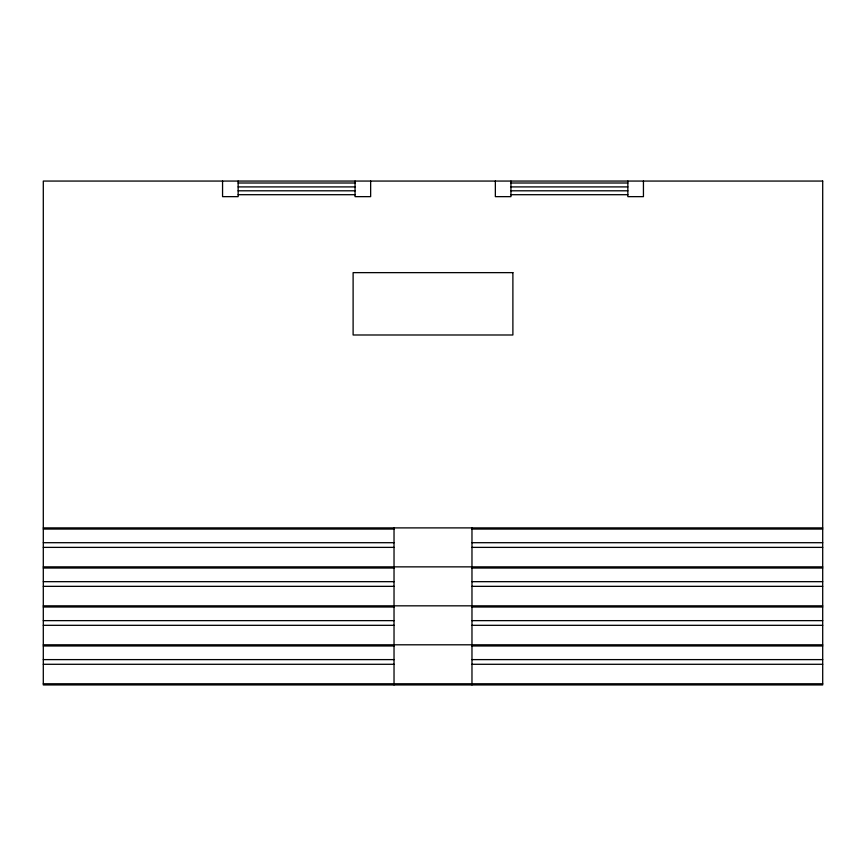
<?xml version="1.0" encoding="UTF-8"?>
<svg xmlns="http://www.w3.org/2000/svg" width="866" height="866" viewBox="0 0 866 866"><rect width="100%" height="100%" fill="white"/><g stroke="black" fill="none" stroke-linecap="round" stroke-linejoin="round"><path stroke-width="1.3" d="M238.15 183.007L355.06 183.007M510.94 183.007L627.85 183.007M238.15 186.904L355.06 186.904M510.94 186.904L627.85 186.904M238.15 190.801L355.06 190.801M510.94 190.801L627.85 190.801M238.15 194.698L355.06 194.698M510.94 194.698L627.85 194.698M43.3 527.892L822.7 527.892M43.3 529.061L394.03 529.061M471.97 529.061L822.7 529.061M43.3 542.701L394.03 542.701M471.97 542.701L822.7 542.701M43.3 547.377L394.03 547.377M471.97 547.377L822.7 547.377M43.3 566.862L822.7 566.862M43.3 568.031L394.03 568.031M471.97 568.031L822.7 568.031M43.3 581.671L394.03 581.671M471.97 581.671L822.7 581.671M43.3 586.347L394.03 586.347M471.97 586.347L822.7 586.347M43.3 605.832L822.7 605.832M43.3 607.001L394.03 607.001M471.97 607.001L822.7 607.001M43.3 620.641L394.03 620.641M471.97 620.641L822.7 620.641M43.3 625.317L394.03 625.317M471.97 625.317L822.7 625.317M43.3 644.802L822.7 644.802M43.3 645.971L394.03 645.971M471.97 645.971L822.7 645.971M43.3 659.611L394.03 659.611M471.97 659.611L822.7 659.611M43.3 664.287L394.03 664.287M471.97 664.287L822.7 664.287M43.3 683.772L822.7 683.772M643.438 181.059L643.438 196.647L627.85 196.647L627.85 181.059M510.94 181.059L510.94 196.647L495.352 196.647L495.352 181.059M471.97 527.892L471.97 684.941M394.03 527.892L394.03 684.941M370.648 181.059L370.648 196.647L355.06 196.647L355.06 181.059M238.15 181.059L238.15 196.647L222.562 196.647L222.562 181.059M822.7 181.059L43.3 181.059L43.3 684.941L822.7 684.941L822.7 181.059M512.889 272.638L353.111 272.638L353.111 334.99L512.889 334.99L512.889 272.638"/></g></svg>
